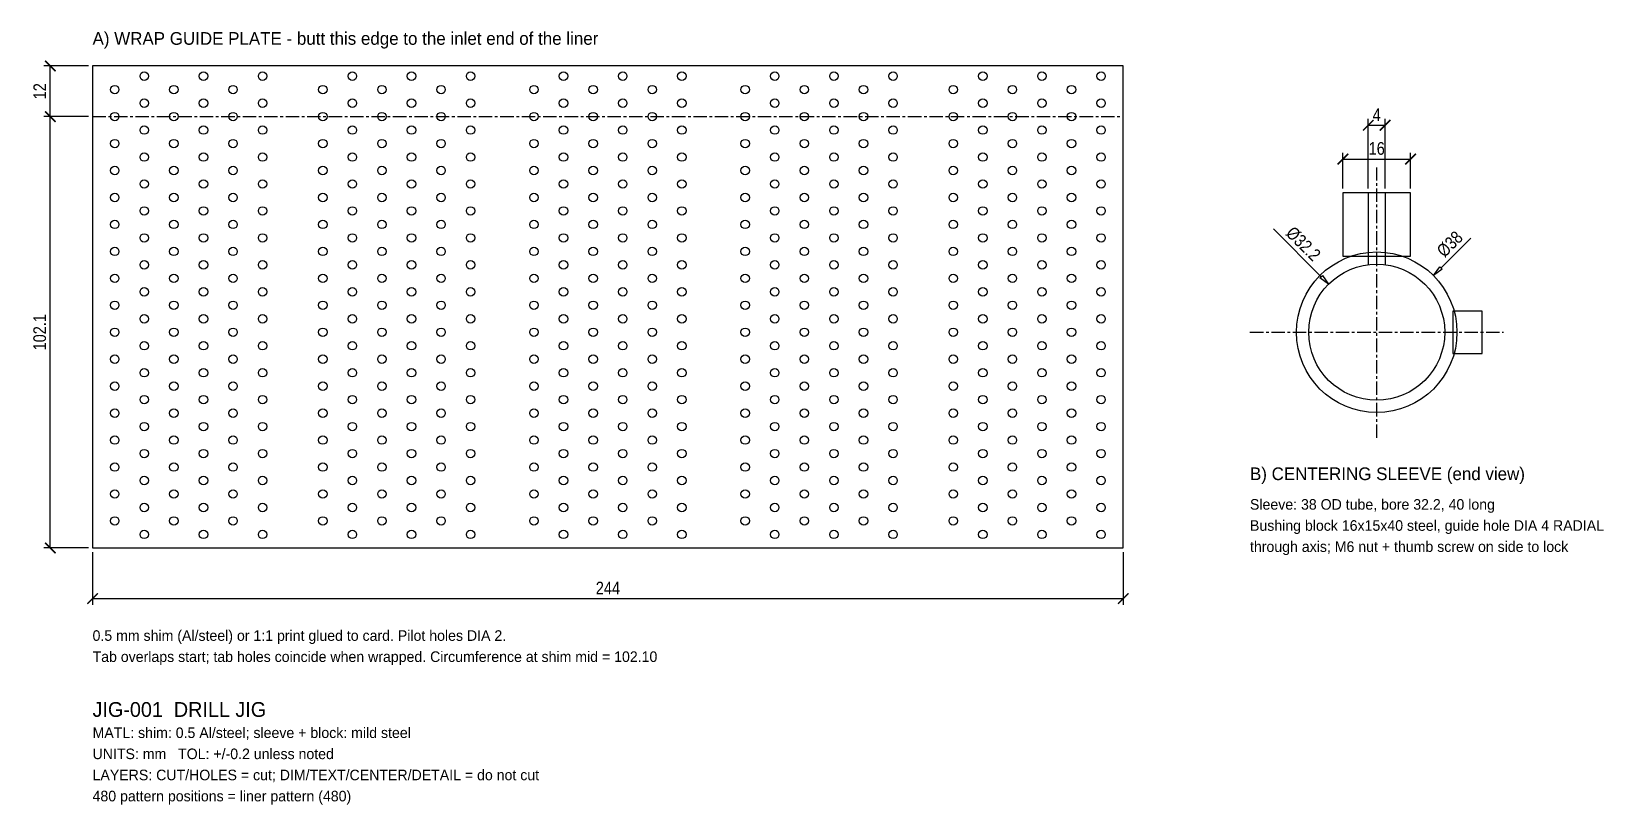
# Model space of a CAD drawing. Header units: millimetres. Extents: x -14 to 358, y -61 to 122.
import ezdxf

# ---------------------------------------------------------------- set-up
doc = ezdxf.new("R2010")
doc.units = ezdxf.units.MM
doc.linetypes.add('CENTER', pattern=[5.08, 3.175, -0.635, 0.635, -0.635])
for name, color, linetype in [('CENTER', 4, 'CENTER'), ('CUT', 7, 'Continuous'), ('DETAIL', 8, 'Continuous'), ('DIM', 3, 'Continuous'), ('HOLES', 1, 'Continuous'), ('TEXT', 2, 'Continuous')]:
    doc.layers.add(name, color=color, linetype=linetype)
doc.styles.add('OpenSansCondensed-Light', font='OpenSansCondensed-Light.ttf')
doc.dimstyles.new('EZ_RADIUS', dxfattribs={"dimtxt": 0.25, "dimasz": 0.25, "dimexe": 0.375, "dimexo": 0.125, "dimgap": 0.1, "dimtad": 1, "dimlfac": 100, "dimzin": 12, "dimdsep": 46, "dimtxsty": 'OpenSansCondensed-Light', "dimblk": 'CLOSEDBLANK', "dimcen": 0, "dimazin": 3, "dimtfac": 0.5, "dimtofl": 0, "dimtmove": 1, "dimatfit": 3})
doc.dimstyles.new('EZDXF', dxfattribs={"dimtxt": 0.25, "dimasz": 0.175, "dimexe": 0.375, "dimexo": 0.125, "dimgap": 0.1, "dimtad": 1, "dimlfac": 100, "dimzin": 12, "dimdsep": 46, "dimtxsty": 'OpenSansCondensed-Light', "dimblk": 'ARCHTICK', "dimcen": 2.5, "dimazin": 3, "dimtfac": 0.5, "dimtmove": 2, "dimatfit": 3})

# ---------------------------------------------------------------- blocks, each defined once
blk = doc.blocks.new('_ARCHTICK')
at = {"color": 0, "linetype": 'BYBLOCK', "const_width": 0.15}
blk.add_lwpolyline([(-0.5, -0.5), (0.5, 0.5)], dxfattribs=at)
blk = doc.blocks.new('_CLOSEDBLANK')
at = {"color": 0, "linetype": 'BYBLOCK'}
blk.add_lwpolyline([(-1, 0.16), (0, 0), (-1, -0.16)], close=True, dxfattribs=at)
blk = doc.blocks.new('*D4')
blk.add_line((319.2, 66.25), (326.27, 73.32))
at = {"layer": 'Defpoints'}
for p in [(317.44, 64.49), (304, 51.05)]:
    blk.add_point(p, dxfattribs=at)
at = {"layer": 'DIM', "xscale": 2.5, "yscale": 2.5, "rotation": 225}
blk.add_blockref('_CLOSEDBLANK', (317.44, 64.49), dxfattribs=at)
at = {"layer": 'DIM', "insert": (321.32, 71.91), "char_height": 3, "attachment_point": 5, "rotation": 45, "style": 'OpenSansCondensed-Light'}
blk.add_mtext('%%c38', dxfattribs=at)
blk = doc.blocks.new('*D5')
blk.add_line((290.85, 64.2), (279.53, 75.52))
at = {"layer": 'Defpoints'}
for p in [(292.62, 62.44), (304, 51.05)]:
    blk.add_point(p, dxfattribs=at)
at = {"layer": 'DIM', "xscale": 2.5, "yscale": 2.5, "rotation": 315.00000000000006}
blk.add_blockref('_CLOSEDBLANK', (292.62, 62.44), dxfattribs=at)
at = {"layer": 'DIM', "insert": (286.61, 71.98), "char_height": 3, "attachment_point": 5, "rotation": 315, "style": 'OpenSansCondensed-Light'}
blk.add_mtext('%%c32.2', dxfattribs=at)

msp = doc.modelspace()

# ---------------------------------------------------------------- linework, layer by layer
at = {"layer": 'CENTER'}
for p, q in [((0, 102.102), (244, 102.102)), ((304, 26.051), (304, 90.051)), ((274, 51.051), (334, 51.051))]:
    msp.add_line(p, q, dxfattribs=at)
at = {"layer": 'CUT'}
msp.add_lwpolyline([(0, 0), (244, 0), (244, 114.102), (0, 114.102)], close=True, dxfattribs=at)
at = {"layer": 'DETAIL'}
for p, q in [((302, 84.051), (302, 67.151)), ((306, 84.051), (306, 67.151))]:
    msp.add_line(p, q, dxfattribs=at)
for points in [[(296, 69.051), (312, 69.051), (312, 84.051), (296, 84.051)], [(322, 46.051), (329, 46.051), (329, 56.051), (322, 56.051)]]:
    msp.add_lwpolyline(points, close=True, dxfattribs=at)
for radius in [19, 16.1]:
    msp.add_circle((304, 51.051), radius, dxfattribs=at)
at = {"layer": 'HOLES'}
for centre in [(12.25, 111.674), (26.25, 111.674), (40.25, 111.674), (61.5, 111.674), (75.5, 111.674), (89.5, 111.674), (111.5, 111.674), (125.5, 111.674), (139.5, 111.674), (161.5, 111.674), (175.5, 111.674), (189.5, 111.674), (210.75, 111.674), (224.75, 111.674), (238.75, 111.674), (5.25, 108.483), (19.25, 108.483), (33.25, 108.483), (54.5, 108.483), (68.5, 108.483), (82.5, 108.483), (104.5, 108.483), (118.5, 108.483), (132.5, 108.483), (154.5, 108.483), (168.5, 108.483), (182.5, 108.483), (203.75, 108.483), (217.75, 108.483), (231.75, 108.483), (12.25, 105.292), (26.25, 105.292), (40.25, 105.292), (61.5, 105.292), (75.5, 105.292), (89.5, 105.292), (111.5, 105.292), (125.5, 105.292), (139.5, 105.292), (161.5, 105.292), (175.5, 105.292), (189.5, 105.292), (210.75, 105.292), (224.75, 105.292), (238.75, 105.292), (5.25, 102.102), (19.25, 102.102), (33.25, 102.102), (54.5, 102.102), (68.5, 102.102), (82.5, 102.102), (104.5, 102.102), (118.5, 102.102), (132.5, 102.102), (154.5, 102.102), (168.5, 102.102), (182.5, 102.102), (203.75, 102.102), (217.75, 102.102), (231.75, 102.102), (12.25, 98.911), (26.25, 98.911), (40.25, 98.911), (61.5, 98.911), (75.5, 98.911), (89.5, 98.911), (111.5, 98.911), (125.5, 98.911), (139.5, 98.911), (161.5, 98.911), (175.5, 98.911), (189.5, 98.911), (210.75, 98.911), (224.75, 98.911), (238.75, 98.911), (5.25, 95.72), (12.25, 92.53), (19.25, 95.72), (26.25, 92.53), (33.25, 95.72), (40.25, 92.53), (54.5, 95.72), (61.5, 92.53), (68.5, 95.72), (75.5, 92.53), (82.5, 95.72), (89.5, 92.53), (104.5, 95.72), (111.5, 92.53), (118.5, 95.72), (125.5, 92.53), (132.5, 95.72), (139.5, 92.53), (154.5, 95.72), (161.5, 92.53), (168.5, 95.72), (175.5, 92.53), (182.5, 95.72), (189.5, 92.53), (203.75, 95.72), (210.75, 92.53), (217.75, 95.72), (224.75, 92.53), (231.75, 95.72), (238.75, 92.53), (5.25, 89.339), (19.25, 89.339), (33.25, 89.339), (54.5, 89.339), (68.5, 89.339), (82.5, 89.339), (104.5, 89.339), (118.5, 89.339), (132.5, 89.339), (154.5, 89.339), (168.5, 89.339), (182.5, 89.339), (203.75, 89.339), (217.75, 89.339), (231.75, 89.339), (12.25, 86.148), (26.25, 86.148), (40.25, 86.148), (61.5, 86.148), (75.5, 86.148), (89.5, 86.148), (111.5, 86.148), (125.5, 86.148), (139.5, 86.148), (161.5, 86.148), (175.5, 86.148), (189.5, 86.148), (210.75, 86.148), (224.75, 86.148), (238.75, 86.148), (5.25, 82.958), (19.25, 82.958), (33.25, 82.958), (54.5, 82.958), (68.5, 82.958), (82.5, 82.958), (104.5, 82.958), (118.5, 82.958), (132.5, 82.958), (154.5, 82.958), (168.5, 82.958), (182.5, 82.958), (203.75, 82.958), (217.75, 82.958), (231.75, 82.958), (12.25, 79.767), (26.25, 79.767), (40.25, 79.767), (61.5, 79.767), (75.5, 79.767), (89.5, 79.767), (111.5, 79.767), (125.5, 79.767), (139.5, 79.767), (161.5, 79.767), (175.5, 79.767), (189.5, 79.767), (210.75, 79.767), (224.75, 79.767), (238.75, 79.767), (5.25, 76.576), (19.25, 76.576), (33.25, 76.576), (54.5, 76.576), (68.5, 76.576), (82.5, 76.576), (104.5, 76.576), (118.5, 76.576), (132.5, 76.576), (154.5, 76.576), (168.5, 76.576), (182.5, 76.576), (203.75, 76.576), (217.75, 76.576), (231.75, 76.576), (5.25, 70.195), (12.25, 73.386), (19.25, 70.195), (26.25, 73.386), (33.25, 70.195), (40.25, 73.386), (54.5, 70.195), (61.5, 73.386), (68.5, 70.195), (75.5, 73.386), (82.5, 70.195), (89.5, 73.386), (104.5, 70.195), (111.5, 73.386), (118.5, 70.195), (125.5, 73.386), (132.5, 70.195), (139.5, 73.386), (154.5, 70.195), (161.5, 73.386), (168.5, 70.195), (175.5, 73.386), (182.5, 70.195), (189.5, 73.386), (203.75, 70.195), (210.75, 73.386), (217.75, 70.195), (224.75, 73.386), (231.75, 70.195), (238.75, 73.386), (12.25, 67.004), (26.25, 67.004), (40.25, 67.004), (61.5, 67.004), (75.5, 67.004), (89.5, 67.004), (111.5, 67.004), (125.5, 67.004), (139.5, 67.004), (161.5, 67.004), (175.5, 67.004), (189.5, 67.004), (210.75, 67.004), (224.75, 67.004), (238.75, 67.004), (5.25, 63.814), (19.25, 63.814), (33.25, 63.814), (54.5, 63.814), (68.5, 63.814), (82.5, 63.814), (104.5, 63.814), (118.5, 63.814), (132.5, 63.814), (154.5, 63.814), (168.5, 63.814), (182.5, 63.814), (203.75, 63.814), (217.75, 63.814), (231.75, 63.814), (12.25, 60.623), (26.25, 60.623), (40.25, 60.623), (61.5, 60.623), (75.5, 60.623), (89.5, 60.623), (111.5, 60.623), (125.5, 60.623), (139.5, 60.623), (161.5, 60.623), (175.5, 60.623), (189.5, 60.623), (210.75, 60.623), (224.75, 60.623), (238.75, 60.623), (5.25, 57.432), (19.25, 57.432), (33.25, 57.432), (54.5, 57.432), (68.5, 57.432), (82.5, 57.432), (104.5, 57.432), (118.5, 57.432), (132.5, 57.432), (154.5, 57.432), (168.5, 57.432), (182.5, 57.432), (203.75, 57.432), (217.75, 57.432), (231.75, 57.432), (12.25, 54.242), (26.25, 54.242), (40.25, 54.242), (61.5, 54.242), (75.5, 54.242), (89.5, 54.242), (111.5, 54.242), (125.5, 54.242), (139.5, 54.242), (161.5, 54.242), (175.5, 54.242), (189.5, 54.242), (210.75, 54.242), (224.75, 54.242), (238.75, 54.242), (5.25, 51.051), (12.25, 47.86), (19.25, 51.051), (26.25, 47.86), (33.25, 51.051), (40.25, 47.86), (54.5, 51.051), (61.5, 47.86), (68.5, 51.051), (75.5, 47.86), (82.5, 51.051), (89.5, 47.86), (104.5, 51.051), (111.5, 47.86), (118.5, 51.051), (125.5, 47.86), (132.5, 51.051), (139.5, 47.86), (154.5, 51.051), (161.5, 47.86), (168.5, 51.051), (175.5, 47.86), (182.5, 51.051), (189.5, 47.86), (203.75, 51.051), (210.75, 47.86), (217.75, 51.051), (224.75, 47.86), (231.75, 51.051), (238.75, 47.86), (5.25, 44.67), (19.25, 44.67), (33.25, 44.67), (54.5, 44.67), (68.5, 44.67), (82.5, 44.67), (104.5, 44.67), (118.5, 44.67), (132.5, 44.67), (154.5, 44.67), (168.5, 44.67), (182.5, 44.67), (203.75, 44.67), (217.75, 44.67), (231.75, 44.67), (12.25, 41.479), (26.25, 41.479), (40.25, 41.479), (61.5, 41.479), (75.5, 41.479), (89.5, 41.479), (111.5, 41.479), (125.5, 41.479), (139.5, 41.479), (161.5, 41.479), (175.5, 41.479), (189.5, 41.479), (210.75, 41.479), (224.75, 41.479), (238.75, 41.479), (5.25, 38.288), (19.25, 38.288), (33.25, 38.288), (54.5, 38.288), (68.5, 38.288), (82.5, 38.288), (104.5, 38.288), (118.5, 38.288), (132.5, 38.288), (154.5, 38.288), (168.5, 38.288), (182.5, 38.288), (203.75, 38.288), (217.75, 38.288), (231.75, 38.288), (12.25, 35.097), (26.25, 35.097), (40.25, 35.097), (61.5, 35.097), (75.5, 35.097), (89.5, 35.097), (111.5, 35.097), (125.5, 35.097), (139.5, 35.097), (161.5, 35.097), (175.5, 35.097), (189.5, 35.097), (210.75, 35.097), (224.75, 35.097), (238.75, 35.097), (5.25, 31.907), (19.25, 31.907), (33.25, 31.907), (54.5, 31.907), (68.5, 31.907), (82.5, 31.907), (104.5, 31.907), (118.5, 31.907), (132.5, 31.907), (154.5, 31.907), (168.5, 31.907), (182.5, 31.907), (203.75, 31.907), (217.75, 31.907), (231.75, 31.907), (5.25, 25.525), (12.25, 28.716), (19.25, 25.525), (26.25, 28.716), (33.25, 25.525), (40.25, 28.716), (54.5, 25.525), (61.5, 28.716), (68.5, 25.525), (75.5, 28.716), (82.5, 25.525), (89.5, 28.716), (104.5, 25.525), (111.5, 28.716), (118.5, 25.525), (125.5, 28.716), (132.5, 25.525), (139.5, 28.716), (154.5, 25.525), (161.5, 28.716), (168.5, 25.525), (175.5, 28.716), (182.5, 25.525), (189.5, 28.716), (203.75, 25.525), (210.75, 28.716), (217.75, 25.525), (224.75, 28.716), (231.75, 25.525), (238.75, 28.716), (12.25, 22.335), (26.25, 22.335), (40.25, 22.335), (61.5, 22.335), (75.5, 22.335), (89.5, 22.335), (111.5, 22.335), (125.5, 22.335), (139.5, 22.335), (161.5, 22.335), (175.5, 22.335), (189.5, 22.335), (210.75, 22.335), (224.75, 22.335), (238.75, 22.335), (5.25, 19.144), (19.25, 19.144), (33.25, 19.144), (54.5, 19.144), (68.5, 19.144), (82.5, 19.144), (104.5, 19.144), (118.5, 19.144), (132.5, 19.144), (154.5, 19.144), (168.5, 19.144), (182.5, 19.144), (203.75, 19.144), (217.75, 19.144), (231.75, 19.144), (12.25, 15.953), (26.25, 15.953), (40.25, 15.953), (61.5, 15.953), (75.5, 15.953), (89.5, 15.953), (111.5, 15.953), (125.5, 15.953), (139.5, 15.953), (161.5, 15.953), (175.5, 15.953), (189.5, 15.953), (210.75, 15.953), (224.75, 15.953), (238.75, 15.953), (5.25, 12.763), (19.25, 12.763), (33.25, 12.763), (54.5, 12.763), (68.5, 12.763), (82.5, 12.763), (104.5, 12.763), (118.5, 12.763), (132.5, 12.763), (154.5, 12.763), (168.5, 12.763), (182.5, 12.763), (203.75, 12.763), (217.75, 12.763), (231.75, 12.763), (12.25, 9.572), (26.25, 9.572), (40.25, 9.572), (61.5, 9.572), (75.5, 9.572), (89.5, 9.572), (111.5, 9.572), (125.5, 9.572), (139.5, 9.572), (161.5, 9.572), (175.5, 9.572), (189.5, 9.572), (210.75, 9.572), (224.75, 9.572), (238.75, 9.572), (5.25, 6.381), (12.25, 3.191), (19.25, 6.381), (26.25, 3.191), (33.25, 6.381), (40.25, 3.191), (54.5, 6.381), (61.5, 3.191), (68.5, 6.381), (75.5, 3.191), (82.5, 6.381), (89.5, 3.191), (104.5, 6.381), (111.5, 3.191), (118.5, 6.381), (125.5, 3.191), (132.5, 6.381), (139.5, 3.191), (154.5, 6.381), (161.5, 3.191), (168.5, 6.381), (175.5, 3.191), (182.5, 6.381), (189.5, 3.191), (203.75, 6.381), (210.75, 3.191), (217.75, 6.381), (224.75, 3.191), (231.75, 6.381), (238.75, 3.191)]:
    msp.add_circle(centre, 1, dxfattribs=at)

# ---------------------------------------------------------------- texts
at = {"layer": 'TEXT'}
for s, height, p in [('A) WRAP GUIDE PLATE - butt this edge to the inlet end of the liner', 3, (0, 119.102)), ('B) CENTERING SLEEVE (end view)', 3, (274, 16.051)), ('Sleeve: 38 OD tube, bore 32.2, 40 long', 2.5, (274, 9.051)), ('Bushing block 16x15x40 steel, guide hole DIA 4 RADIAL', 2.5, (274, 4.051)), ('through axis; M6 nut + thumb screw on side to lock', 2.5, (274, -0.949)), ('0.5 mm shim (Al/steel) or 1:1 print glued to card. Pilot holes DIA 2.', 2.5, (0, -22)), ('Tab overlaps start; tab holes coincide when wrapped. Circumference at shim mid = 102.10', 2.5, (0, -27)), ('JIG-001  DRILL JIG', 3.5, (0, -40)), ('MATL: shim: 0.5 Al/steel; sleeve + block: mild steel', 2.5, (0, -45)), ('UNITS: mm   TOL: +/-0.2 unless noted', 2.5, (0, -50)), ('LAYERS: CUT/HOLES = cut; DIM/TEXT/CENTER/DETAIL = do not cut', 2.5, (0, -55)), ('480 pattern positions = liner pattern (480)', 2.5, (0, -60))]:
    msp.add_text(s, height=height, dxfattribs=at).set_placement(p)

# ---------------------------------------------------------------- dimensions: what is measured, and where the dimension line sits
at = {"layer": 'DIM'}
for base, p1, p2 in [((-10, 102.102), (0, 102.102), (0, 114.102)), ((-10, 0), (0, 0), (0, 102.102))]:
    msp.add_linear_dim(base=base, p1=p1, p2=p2, angle=90, dimstyle='EZDXF', override={"dimtxt": 3, "dimasz": 2.5, "dimexe": 1.5, "dimexo": 1, "dimgap": 1, "dimdec": 2, "dimlfac": 1, "dimzin": 8}, dxfattribs=at).render()
for base, p1, p2 in [((302, 100.051), (302, 84.051), (306, 84.051)), ((296, 92.051), (296, 84.051), (312, 84.051)), ((0, -12), (0, 0), (244, 0))]:
    msp.add_linear_dim(base=base, p1=p1, p2=p2, dimstyle='EZDXF', override={"dimtxt": 3, "dimasz": 2.5, "dimexe": 1.5, "dimexo": 1, "dimgap": 1, "dimdec": 2, "dimlfac": 1, "dimzin": 8}, dxfattribs=at).render()
for p1, p2, picture, middle in [((315.384, 39.666), (292.616, 62.435), '*D5', (286.605, 71.981)), ((290.565, 37.616), (317.435, 64.486), '*D4', (321.324, 71.911))]:
    dim = msp.add_diameter_dim_2p(p1=p1, p2=p2, dimstyle='EZ_RADIUS', override={"dimtxt": 3, "dimasz": 2.5, "dimexe": 1.5, "dimexo": 1, "dimgap": 1, "dimdec": 2, "dimlfac": 1, "dimzin": 8}, dxfattribs=at)
    dim.commit()
    dim.dimension.update_dxf_attribs({"geometry": picture, "text_midpoint": middle})

doc.saveas('drawing.dxf')
